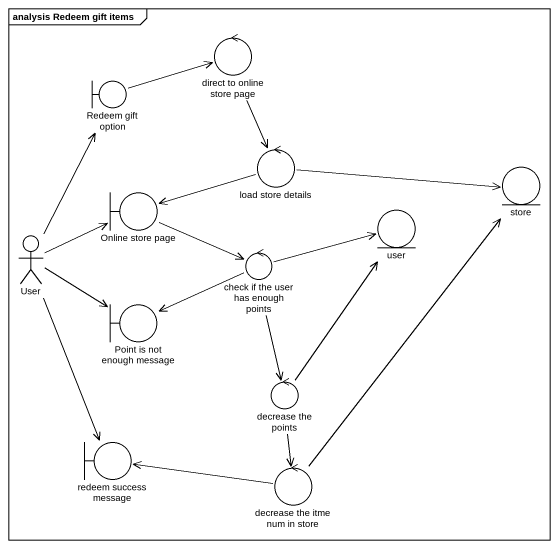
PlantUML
@startuml
mainframe analysis Redeem gift items
control "direct to online store page" as direct_to_online_store_page
boundary "Redeem gift option" as Redeem_gift_option
control "load store details" as load_store_details
boundary "Online store page" as Online_store_page
entity store
entity user
actor User
control "check if the user has enough points" as check_if_the_user_has
boundary "Point is not enough message" as Point_is_not_enough_message
control "decrease the points" as decrease_the_points
boundary "redeem success message" as redeem_success_message
control "decrease the itme num in store" as decrease_the_itme_num_in
direct_to_online_store_page --> load_store_details
Redeem_gift_option -right-> direct_to_online_store_page
load_store_details -left-> Online_store_page
load_store_details -right-> store
Online_store_page -right-> check_if_the_user_has
User -up-> Redeem_gift_option
User -right-> Online_store_page
User --> Point_is_not_enough_message
User --> redeem_success_message
check_if_the_user_has -right-> user
check_if_the_user_has -left-> Point_is_not_enough_message
check_if_the_user_has --> decrease_the_points
decrease_the_points -up-> user
decrease_the_points --> decrease_the_itme_num_in
decrease_the_itme_num_in -up-> store
decrease_the_itme_num_in -left-> redeem_success_message
@enduml
